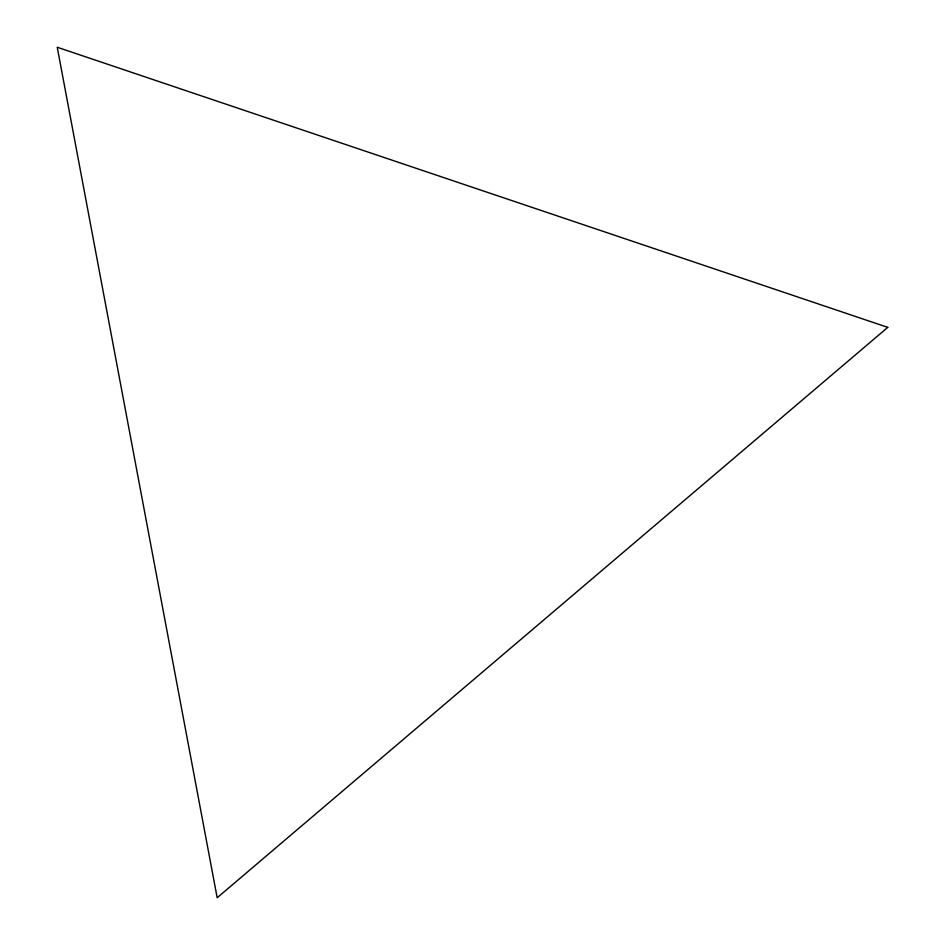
<?xml version="1.0" encoding="UTF-8"?>
<svg xmlns="http://www.w3.org/2000/svg" width="945" height="945" viewBox="0 0 945 945"><rect width="100%" height="100%" fill="white"/><g stroke="black" fill="none" stroke-linecap="round" stroke-linejoin="round"><path stroke-width="1.42" d="M887.768 327.36L217.173 897.75L57.232 47.25L887.768 327.36"/></g></svg>
